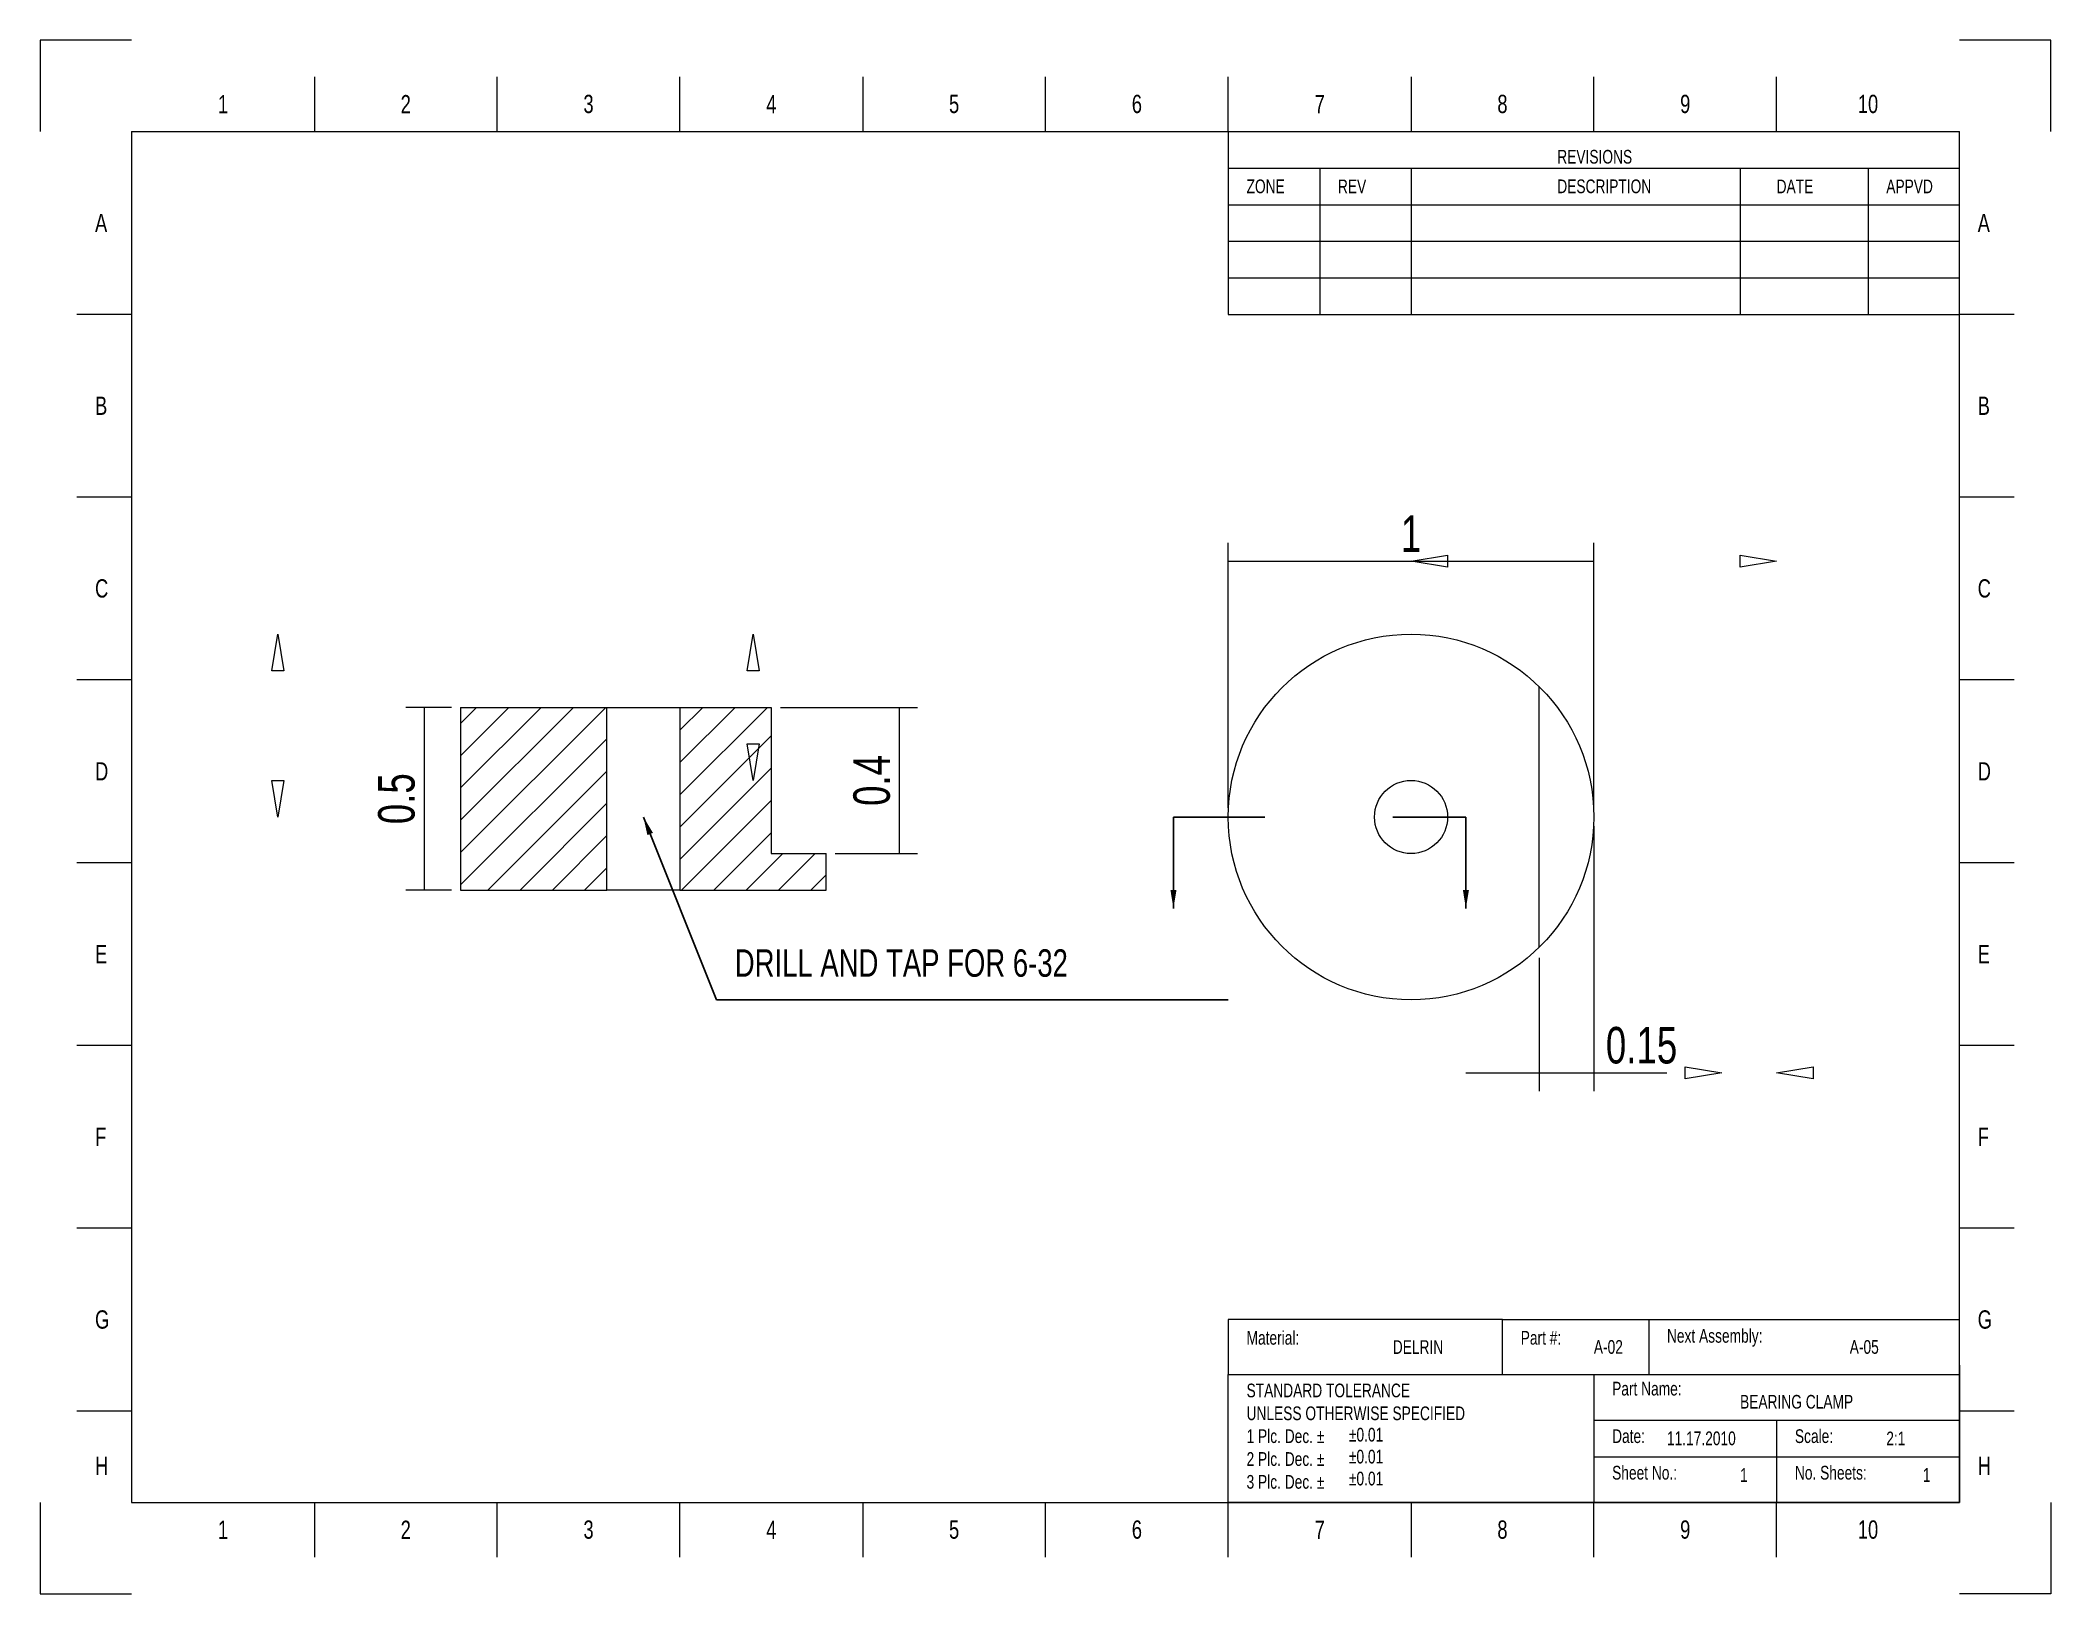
# Model space of a CAD drawing. Header units: inches. Extents: x -5.5 to 5.5, y -4.2 to 4.2.
import ezdxf

# ---------------------------------------------------------------- set-up
doc = ezdxf.new("R2010")
doc.units = ezdxf.units.IN
doc.linetypes.add('DASHEDX2', pattern=[38.1, 25.4, -12.7])
doc.layers.get('0').update_dxf_attribs({"linetype": 'CONTINUOUS', "lineweight": 0})
doc.layers.add('Dimensions', color=7, linetype='CONTINUOUS', lineweight=18)
doc.styles.get("Standard").update_dxf_attribs({"font": 'txt', "width": 0.75})
doc.dimstyles.get("Standard").update_dxf_attribs({"dimtxt": 0.1, "dimasz": 0.1, "dimexe": 0.05, "dimexo": 0.025, "dimgap": 0.025, "dimtad": 1, "dimtxsty": 'Standard', "dimcen": 2.5, "dimadec": 0, "dimazin": 0, "dimtfac": 1, "dimtmove": 0, "dimatfit": 3, "dimfxl": 1, "dimarcsym": 0})

# ---------------------------------------------------------------- blocks, each defined once
blk = doc.blocks.new('letter_border-0')
for p, q in [((0.5, 8.5), (0, 8.5)), ((0, 8.5), (0, 8)), ((11, 8.5), (10.5, 8.5)), ((11, 8), (11, 8.5)), ((0, 0.5), (0, 0)), ((11, 0.5), (11, 0)), ((0, 0), (0.5, 0)), ((11, 0), (10.5, 0))]:
    blk.add_line(p, q)
at = {"color": 0, "linetype": 'CONTINUOUS', "lineweight": -2}
for p, q in [((1.5, 8.3), (1.5, 8)), ((2.5, 8), (2.5, 8.3)), ((3.5, 8), (3.5, 8.3)), ((4.5, 8.3), (4.5, 8)), ((5.5, 8), (5.5, 8.3)), ((6.5, 8), (6.5, 8.3)), ((7.5, 8.3), (7.5, 8)), ((8.5, 8), (8.5, 8.3)), ((9.5, 8), (9.5, 8.3)), ((0.5, 8), (10.5, 8)), ((0.5, 8), (0.5, 0.5)), ((6.5, 8), (6.5, 7.7)), ((10.5, 0.5), (10.5, 8)), ((6.5, 7.8), (10.5, 7.8)), ((6.5, 7.7), (6.5, 7)), ((7, 7.8), (7, 7)), ((7.5, 7.8), (7.5, 7)), ((9.3, 7.8), (9.3, 7)), ((10, 7.8), (10, 7)), ((6.5, 7.6), (10.5, 7.6)), ((6.5, 7.4), (10.5, 7.4)), ((6.5, 7.2), (10.5, 7.2)), ((0.5, 7), (0.2, 7)), ((6.5, 7), (10.5, 7)), ((10.8, 7), (10.5, 7)), ((0.5, 6), (0.2, 6)), ((10.8, 6), (10.5, 6)), ((0.5, 5), (0.2, 5)), ((10.8, 5), (10.5, 5)), ((0.5, 4), (0.2, 4)), ((10.8, 4), (10.5, 4)), ((0.5, 3), (0.2, 3)), ((10.8, 3), (10.5, 3)), ((0.5, 2), (0.2, 2)), ((10.8, 2), (10.5, 2)), ((8, 1.5), (6.5, 1.5)), ((6.5, 1.5), (6.5, 1.2)), ((8, 1.2), (8, 1.5)), ((8, 1.5), (8.8, 1.5)), ((8.8, 1.5), (10.5, 1.5)), ((8.8, 1.5), (8.8, 1.2)), ((10.5, 1.25), (10.5, 0.5)), ((6.5, 0.5), (6.5, 1.2)), ((6.5, 1.2), (8.5, 1.2)), ((8.5, 1.2), (8.5, 0.5)), ((8.5, 1.2), (10.5, 1.2)), ((0.5, 1), (0.2, 1)), ((10.8, 1), (10.5, 1)), ((8.5, 0.95), (10.5, 0.95)), ((9.5, 0.95), (9.5, 0.5)), ((8.5, 0.75), (10.5, 0.75)), ((0.5, 0.5), (10.5, 0.5)), ((1.5, 0.5), (1.5, 0.2)), ((2.5, 0.2), (2.5, 0.5)), ((3.5, 0.2), (3.5, 0.5)), ((4.5, 0.5), (4.5, 0.2)), ((5.5, 0.2), (5.5, 0.5)), ((6.5, 0.2), (6.5, 0.5)), ((8.5, 0.5), (6.5, 0.5)), ((7.5, 0.5), (7.5, 0.2)), ((8.5, 0.2), (8.5, 0.5)), ((10.5, 0.5), (8.5, 0.5)), ((9.5, 0.2), (9.5, 0.5))]:
    blk.add_line(p, q, dxfattribs=at)
for s, insert, char_height, width, attachment_point in [('1', (1, 8.1), 0.1, 100, 8), ('2', (2, 8.1), 0.1, 100, 8), ('3', (3, 8.1), 0.1, 100, 8), ('4', (4, 8.1), 0.1, 100, 8), ('5', (5, 8.1), 0.1, 100, 8), ('6', (6, 8.1), 0.1, 100, 8), ('7', (7, 8.1), 0.1, 100, 8), ('8', (8, 8.1), 0.1, 100, 8), ('9', (9, 8.1), 0.1, 100, 8), ('10', (10, 8.1), 0.1, 100, 8), ('REVISIONS', (8.3, 7.9), 0.075, 100, 1), ('ZONE', (6.6, 7.7), 0.075, 100, 4), ('REV', (7.1, 7.7), 0.075, 100, 4), ('DESCRIPTION', (8.3, 7.7), 0.075, 100, 4), ('DATE', (9.5, 7.7), 0.075, 100, 4), ('APPVD', (10.1, 7.7), 0.075, 100, 4), ('A', (0.3, 7.5), 0.1, 100, 4), ('A', (10.6, 7.5), 0.1, 100, 4), ('B', (0.3, 6.5), 0.1, 100, 4), ('B', (10.6, 6.5), 0.1, 100, 4), ('C', (0.3, 5.5), 0.1, 100, 4), ('C', (10.6, 5.5), 0.1, 100, 4), ('D', (0.3, 4.5), 0.1, 100, 4), ('D', (10.6, 4.5), 0.1, 100, 4), ('E', (0.3, 3.5), 0.1, 100, 4), ('E', (10.6, 3.5), 0.1, 100, 4), ('F', (0.3, 2.5), 0.1, 100, 4), ('F', (10.6, 2.5), 0.1, 100, 4), ('G', (0.3, 1.5), 0.1, 100, 4), ('G', (10.6, 1.5), 0.1, 100, 4), ('Material:', (6.6, 1.4), 0.075, 100, 4), ('Part\\~#:', (8.1, 1.4), 0.075, 100, 4), ('Next\\~Assembly:', (8.9, 1.4), 0.075, 100, 4), ('STANDARD\\~TOLERANCE\\PUNLESS\\~OTHERWISE\\~SPECIFIED\\P1\\~Plc.\\~Dec.\\~%%p\\~\\P2\\~Plc.\\~Dec.\\~%%p\\~\\P3\\~Plc.\\~Dec.\\~%%p', (6.6, 1.15), 0.075, 50, 1), ('Part\\~Name:', (8.6, 1.16), 0.075, 50, 1), ('Date:', (8.6, 0.9), 0.075, 50, 1), ('Scale:', (9.6, 0.9), 0.075, 50, 1), ('H', (0.3, 0.7), 0.1, 100, 4), ('Sheet\\~No.:', (8.6, 0.7), 0.075, 50, 1), ('No.\\~Sheets:', (9.6, 0.7), 0.075, 50, 1), ('H', (10.6, 0.7), 0.1, 100, 4), ('1', (1, 0.3), 0.1, 100, 8), ('2', (2, 0.3), 0.1, 100, 8), ('3', (3, 0.3), 0.1, 100, 8), ('4', (4, 0.3), 0.1, 100, 8), ('5', (5, 0.3), 0.1, 100, 8), ('6', (6, 0.3), 0.1, 100, 8), ('7', (7, 0.3), 0.1, 100, 8), ('8', (8, 0.3), 0.1, 100, 8), ('9', (9, 0.3), 0.1, 100, 8), ('10', (10, 0.3), 0.1, 100, 8)]:
    blk.add_mtext(s, dxfattribs=dict(at, insert=insert, char_height=char_height, width=width, attachment_point=attachment_point))

msp = doc.modelspace()

# ---------------------------------------------------------------- hatches: boundary and pattern name
h = msp.add_hatch()
h.set_pattern_fill('ansi31', color=256, scale=0.02, style=0)
h.set_pattern_definition([(45, (0, 0), (-0.0883883, 0.0883883), [])])
edge = h.paths.add_edge_path()
edge.add_line((-3.2, 0.6), (-3.2, -0.4))
edge.add_line((-3.2, -0.4), (-2.4, -0.4))
edge.add_line((-2.4, -0.4), (-2.4, 0.6))
edge.add_line((-2.4, 0.6), (-3.2, 0.6))
edge.add_line((-1.5, 0.6), (-1.5, -0.2))
edge.add_line((-1.5, -0.2), (-1.2, -0.2))
edge.add_line((-1.2, -0.2), (-1.2, -0.4))
edge.add_line((-1.2, -0.4), (-2, -0.4))
edge.add_line((-2, -0.4), (-2, 0.6))
edge.add_line((-2, 0.6), (-1.5, 0.6))

# ---------------------------------------------------------------- linework, layer by layer
for p, q in [((2.7, -0.714), (2.7, 0.715)), ((-3.2, 0.6), (-3.2, -0.4)), ((-3.2, 0.6), (-2.4, 0.6)), ((-2.4, 0.6), (-2, 0.6)), ((-2.4, -0.4), (-2.4, 0.6)), ((-2, 0.6), (-2, -0.4)), ((-2, 0.6), (-1.5, 0.6)), ((-1.5, 0.6), (-1.5, -0.2)), ((-1.5, -0.2), (-1.2, -0.2)), ((-1.2, -0.4), (-1.2, -0.2)), ((-3.2, -0.4), (-2.4, -0.4)), ((-2, -0.4), (-2.4, -0.4)), ((-2, -0.4), (-1.2, -0.4))]:
    msp.add_line(p, q)
for radius in [1, 0.2]:
    msp.add_circle((2, 0), radius)
at = {"layer": 'Dimensions'}
for p, q in [((1, 0.05), (1, 1.5)), ((2, 1.4), (2.2, 1.433)), ((2.2, 1.433), (2.2, 1.367)), ((3, 0.05), (3, 1.5)), ((3.8, 1.367), (3.8, 1.433)), ((3.8, 1.433), (4, 1.4)), ((1, 1.4), (3, 1.4)), ((2.2, 1.367), (2, 1.4)), ((4, 1.4), (3.8, 1.367)), ((-4.233, 0.8), (-4.2, 1)), ((-4.2, 1), (-4.167, 0.8)), ((-1.633, 0.8), (-1.6, 1)), ((-1.6, 1), (-1.567, 0.8)), ((-4.167, 0.8), (-4.233, 0.8)), ((-1.567, 0.8), (-1.633, 0.8)), ((-3.25, 0.6), (-3.5, 0.6)), ((-3.4, 0.6), (-3.4, -0.4)), ((-1.45, 0.6), (-0.7, 0.6)), ((-0.8, 0.6), (-0.8, -0.2)), ((-1.6, 0.2), (-1.633, 0.4)), ((-1.633, 0.4), (-1.567, 0.4)), ((-1.567, 0.4), (-1.6, 0.2)), ((-4.2, 0), (-4.233, 0.2)), ((-4.233, 0.2), (-4.167, 0.2)), ((-4.167, 0.2), (-4.2, 0)), ((3, -0.05), (3, -1.5)), ((-1.15, -0.2), (-0.7, -0.2)), ((-3.25, -0.4), (-3.5, -0.4)), ((2.7, -0.77), (2.7, -1.5)), ((2.3, -1.4), (3.4, -1.4)), ((3.5, -1.433), (3.5, -1.367)), ((3.5, -1.367), (3.7, -1.4)), ((3.7, -1.4), (3.5, -1.433)), ((4, -1.4), (4.2, -1.367)), ((4.2, -1.433), (4, -1.4)), ((4.2, -1.367), (4.2, -1.433))]:
    msp.add_line(p, q, dxfattribs=at)

# ---------------------------------------------------------------- block references
msp.add_blockref('letter_border-0', (-5.5, -4.25), dxfattribs=at)

# ---------------------------------------------------------------- texts
for s, insert, char_height, width, attachment_point in [('1', (2, 1.55), 0.2, 60, 5), ('DRILL\\~AND\\~TAP\\~FOR\\~6-32', (-1.7, -0.8), 0.15, 100, 4), ('0.15', (3.261, -1.25), 0.2, 60, 5), ('DELRIN', (1.9, -2.9), 0.075, 100, 4), ('A-02', (3, -2.9), 0.075, 100, 4), ('A-05', (4.4, -2.9), 0.075, 100, 4), ('BEARING\\~CLAMP', (3.8, -3.2), 0.075, 100, 4), ('%%p0.01', (1.66, -3.38), 0.075, 100, 4), ('11.17.2010', (3.4, -3.4), 0.075, 100, 4), ('2:1', (4.6, -3.4), 0.075, 100, 4), ('%%p0.01', (1.66, -3.5), 0.075, 100, 4), ('%%p0.01', (1.66, -3.62), 0.075, 100, 4), ('1', (3.8, -3.6), 0.075, 100, 4), ('1', (4.8, -3.6), 0.075, 100, 4)]:
    msp.add_mtext(s, dxfattribs=dict(at, insert=insert, char_height=char_height, width=width, attachment_point=attachment_point))
at = {"layer": 'Dimensions', "char_height": 0.2, "width": 60, "attachment_point": 5, "rotation": 90}
for s, insert in [('0.4', (-0.95, 0.2)), ('0.5', (-3.55, 0.1))]:
    msp.add_mtext(s, dxfattribs=dict(at, insert=insert))

# ---------------------------------------------------------------- leaders
at = {"layer": 'Dimensions'}
msp.add_leader([(-2.2, 0), (-1.8, -1), (1, -1)], dimstyle='Standard', dxfattribs=at)
at = {"layer": 'Dimensions', "linetype": 'DASHEDX2', "lineweight": 18}
for points in [[(0.7, -0.5), (0.7, 0), (1.2, 0)], [(2.3, -0.5), (2.3, 0), (1.9, 0)]]:
    msp.add_leader(points, dimstyle='Standard', dxfattribs=at)

doc.saveas('drawing.dxf')
